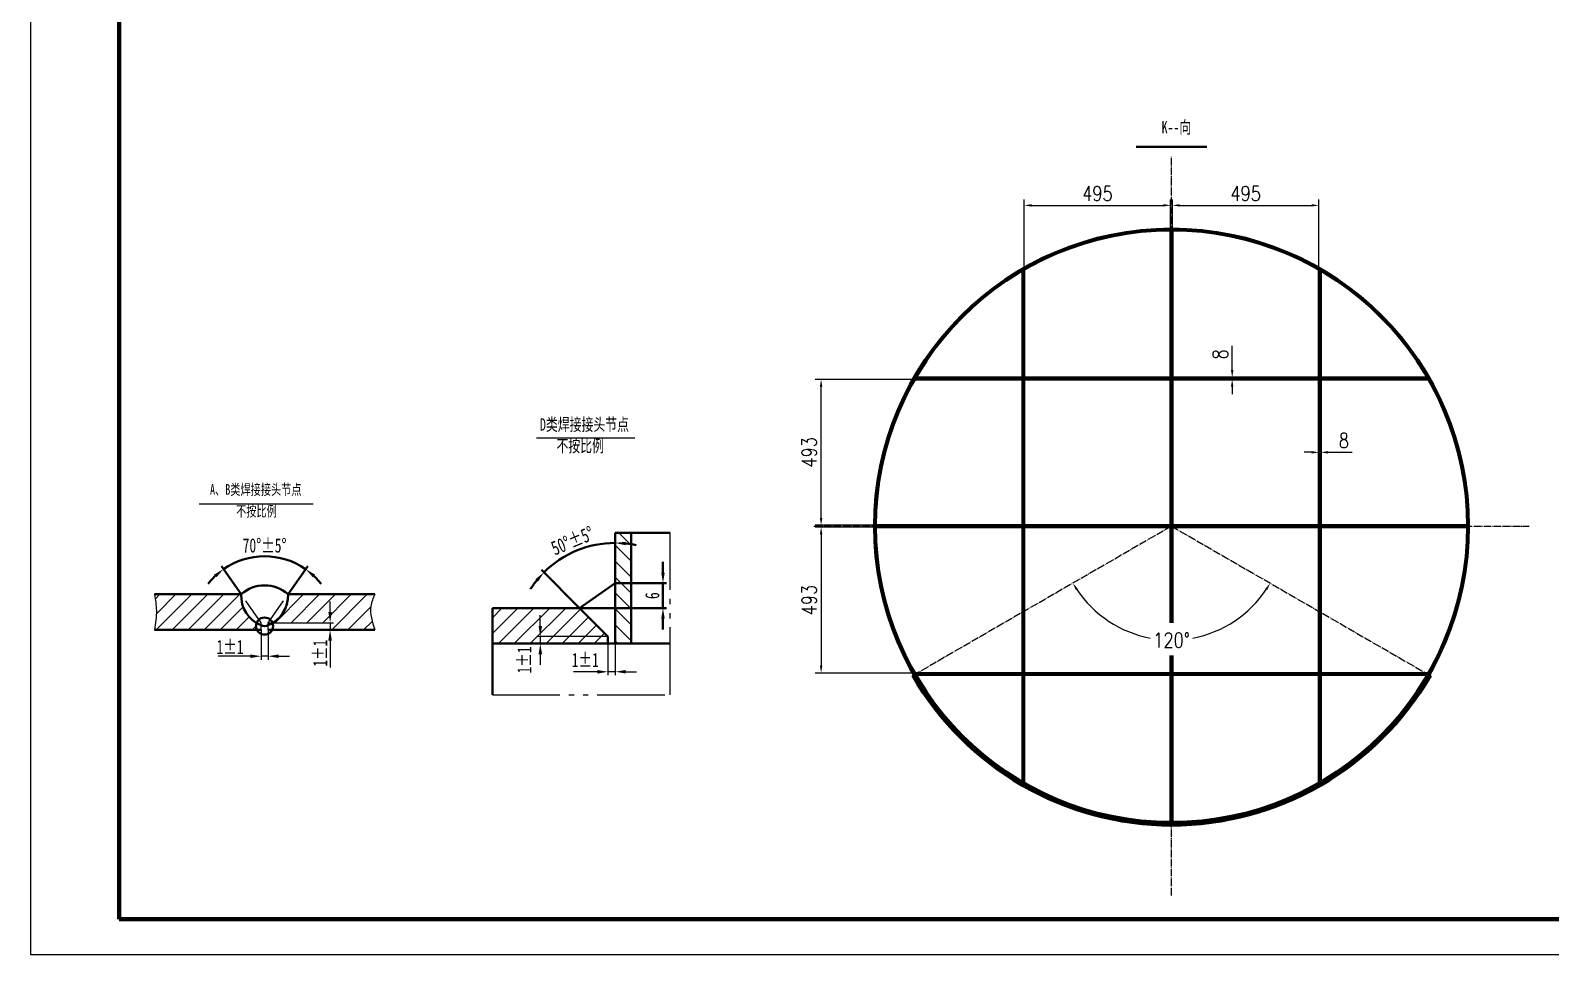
# Model space of a CAD drawing. Extents: x 588 to 20995, y -15230 to 121.
# Drawn here: x 10903 to 16040, y -15230 to -12109 of the extents above; entities that cross this region are included whole.
import ezdxf

# ---------------------------------------------------------------- set-up
doc = ezdxf.new("R2010")
doc.units = 0
doc.header["$LTSCALE"] = 10
doc.header["$PDMODE"] = 1
for name, pattern in [('JXX-L', [2.9499999999999997, 1.9, -0.25, 0.15, -0.25, 0.15, -0.25]), ('XX-L', [1.25, 0.75, -0.5]), ('ZXX-L', [3.28, 2.5, -0.3, 0.18, -0.3])]:
    doc.linetypes.add(name, pattern=pattern)
doc.layers.get('Defpoints').update_dxf_attribs({"linetype": 'CONTINUOUS'})
doc.layers.add('7标注层', color=4, linetype='CONTINUOUS')
for name, color, linetype, lineweight in [('A 粗实线', 1, 'CONTINUOUS', 40), ('B 细实线', 7, 'CONTINUOUS', 18), ('E 长中心线', 3, 'ZXX-L', 18), ('G 长虚线', 6, 'XX-L', 20), ('I 长双点线', 3, 'JXX-L', 18), ('J 标注尺寸', 2, 'CONTINUOUS', 18)]:
    doc.layers.add(name, color=color, linetype=linetype, lineweight=lineweight)
doc.styles.get("Standard").update_dxf_attribs({"font": 'SIMFANG.TTF'})
doc.styles.add('style2', font='SIMFANG.TTF', dxfattribs={"width": 0.7})
doc.styles.add('TH_GBDIM', font='romans.shx', dxfattribs={"width": 0.8, "bigfont": 'gbcbig.shx'})
doc.styles.add('标题中文', font='SIMFANG.TTF', dxfattribs={"width": 0.7})
doc.dimstyles.new('TH_GBDIM', dxfattribs={"dimscale": 10, "dimtxt": 5, "dimasz": 2.5, "dimexe": 2, "dimexo": 0, "dimgap": 1.5, "dimtad": 1, "dimdec": 0, "dimzin": 0, "dimdsep": 46, "dimtxsty": 'TH_GBDIM', "dimcen": 2.5, "dimclrd": 130, "dimclre": 130, "dimclrt": 3, "dimadec": 0, "dimazin": 0, "dimtfac": 0.714286, "dimtdec": 0, "dimtmove": 0, "dimatfit": 3, "dimfxl": 0, "dimtolj": 1, "dimtzin": 0, "dimlwd": -1, "dimlwe": -1, "dimarcsym": 0})
doc.dimstyles.new('通用标注4.0', dxfattribs={"dimscale": 30, "dimtxt": 3, "dimasz": 3, "dimexe": 1, "dimexo": 0, "dimgap": 1, "dimtad": 1, "dimdec": 0, "dimzin": 0, "dimdsep": 46, "dimtxsty": 'Standard', "dimcen": 0, "dimadec": 0, "dimazin": 0, "dimtfac": 0.375, "dimtdec": 0, "dimtmove": 2, "dimatfit": 3, "dimfxl": 0, "dimtzin": 0, "dimarcsym": 0})

# ---------------------------------------------------------------- blocks, each defined once
blk = doc.blocks.new('*D20')
at = {"layer": 'Defpoints', "color": 0}
for p in [(3057.883918135711, 4137.645602098165), (3047.205497225733, 4127.329979971777), (3060.40881783709, 4127.329979971777), (3052.807157531412, 4119.329979971777), (3054.807157531412, 4119.329979971777)]:
    blk.add_point(p, dxfattribs=at)
at = {"layer": 'J 标注尺寸', "color": 0, "lineweight": -2}
for p, q in [((3047.205497225733, 4127.329979971777), (3041.670125989236, 4135.235309369756)), ((3060.40881783709, 4127.329979971777), (3065.944189073587, 4135.235309369756))]:
    blk.add_line(p, q, dxfattribs=at)
for start, end in [(54.99999999999565, 125.0000000000044), (133.5339302520783, 142.0678605041521), (37.93213949584797, 46.46606974792181)]:
    blk.add_arc((3053.807157531412, 4117.901831965035), 20.16026875055566, start, end, dxfattribs=at)
at = {"layer": 'J 标注尺寸', "color": 0}
for points in [[(3039.604619324006, 4132.904456170163), (3040.237553920406, 4132.130250902369), (3042.243702425587, 4134.416157325467)], [(3067.376761142417, 4132.130250902369), (3068.009695738817, 4132.904456170163), (3065.370612637236, 4134.416157325467)]]:
    blk.add_solid(points, dxfattribs=at)
at = {"layer": 'J 标注尺寸', "color": 0, "insert": (3053.807157531412, 4141.062100715591), "char_height": 4, "attachment_point": 5, "style": 'style2'}
blk.add_mtext('{\\f仿宋_GB2312|b0|i0|c134|p49;70°±5°}', dxfattribs=at)
blk = doc.blocks.new('*D94')
at = {"layer": '7标注层', "color": 130}
for p, q in [((13891.62113711734, -13287.43452579328), (13554.7473722601, -13287.43452579328)), ((13574.7473722601, -13755.43452579328), (13574.7473722601, -13312.43452579328)), ((13759.79632840595, -13780.43452579328), (13554.7473722601, -13780.43452579328))]:
    blk.add_line(p, q, dxfattribs=at)
for points in [[(13570.58070559343, -13312.43452579328), (13578.91403892676, -13312.43452579328), (13574.7473722601, -13287.43452579328)], [(13570.58070559343, -13755.43452579328), (13578.91403892676, -13755.43452579328), (13574.7473722601, -13780.43452579328)]]:
    blk.add_solid(points, dxfattribs=at)
at = {"layer": 'Defpoints', "color": 0}
for p in [(13574.7473722601, -13287.43452579328), (13891.62113711734, -13287.43452579328), (13759.79632840595, -13780.43452579328)]:
    blk.add_point(p, dxfattribs=at)
at = {"layer": '7标注层', "color": 3, "insert": (13534.7473722601, -13533.93452579327), "char_height": 50, "attachment_point": 5, "rotation": 90, "style": 'TH_GBDIM'}
blk.add_mtext('\\A1;493', dxfattribs=at)
blk = doc.blocks.new('*D23')
at = {"layer": 'Defpoints', "color": 0}
for p in [(3237.529882554551, 4833.701037508146), (3244.866875172898, 4832.923096402701), (3234.866875172898, 4816.319008281709), (3242.866875172898, 4808.319008281709), (3244.866875172898, 4806.319008281708)]:
    blk.add_point(p, dxfattribs=at)
at = {"layer": 'J 标注尺寸', "color": 0, "lineweight": -2}
for p, q in [((3244.866875172898, 4832.923096402701), (3244.866875172899, 4835.666970911132)), ((3234.866875172898, 4816.319008281709), (3224.114731783625, 4827.071151670984))]:
    blk.add_line(p, q, dxfattribs=at)
for start, end in [(89.99999999999905, 134.9999999999966), (77.86737145388587, 83.93368572694246), (141.0663142730532, 147.1326285461097)]:
    blk.add_arc((3244.866875172898, 4806.319008281709), 28.34796262942333, start, end, dxfattribs=at)
at = {"layer": 'J 标注尺寸', "color": 0}
for points in [[(3247.836215487091, 4834.008929804123), (3247.889129342651, 4835.00752888478), (3244.866875172899, 4834.666970911132)], [(3222.443971294357, 4824.46779932445), (3223.187503222061, 4823.799098888917), (3224.821838564812, 4826.364044889798)]]:
    blk.add_solid(points, dxfattribs=at)
at = {"layer": 'J 标注尺寸', "color": 0, "insert": (3232.870529236219, 4835.280749340962), "char_height": 4, "attachment_point": 5, "rotation": 22.499999999999368, "style": 'style2'}
blk.add_mtext('{\\f仿宋_GB2312|b0|i0|c134|p49;50°±5°}', dxfattribs=at)
blk = doc.blocks.new('*D22')
at = {"layer": 'Defpoints', "color": 0}
for p in [(3244.866875172898, 4823.321083663805), (3258.347866930999, 4823.321083663805), (3234.866875172899, 4816.319008281709)]:
    blk.add_point(p, dxfattribs=at)
at = {"layer": 'J 标注尺寸', "color": 0, "lineweight": -2}
for p, q in [((3258.347866930999, 4826.321083663805), (3258.347866930999, 4829.321083663805)), ((3244.866875172898, 4823.321083663805), (3259.347866930999, 4823.321083663805)), ((3258.347866930999, 4816.319008281709), (3258.347866930999, 4823.321083663805)), ((3234.866875172899, 4816.319008281709), (3259.347866930999, 4816.319008281709)), ((3258.347866930999, 4813.319008281709), (3258.347866930999, 4810.319008281709))]:
    blk.add_line(p, q, dxfattribs=at)
at = {"layer": 'J 标注尺寸', "color": 0}
for points in [[(3257.847866930999, 4826.321083663805), (3258.847866930999, 4826.321083663805), (3258.347866930999, 4823.321083663805)], [(3257.847866930999, 4813.319008281709), (3258.847866930999, 4813.319008281709), (3258.347866930999, 4816.319008281709)]]:
    blk.add_solid(points, dxfattribs=at)
at = {"layer": 'J 标注尺寸', "color": 0, "insert": (3255.347866930998, 4819.820045972758), "char_height": 4, "attachment_point": 5, "rotation": 90, "style": 'style2'}
blk.add_mtext('6', dxfattribs=at)
blk = doc.blocks.new('*D97')
at = {"layer": '7标注层', "color": 130}
for start, end in [(213.7235419016068, 259.1928443841809), (280.8071556158191, 326.2764580983932)]:
    blk.add_arc((14758.79182389128, -13783.43452579328), 384.7537170969178, start, end, dxfattribs=at)
for points in [[(14435.24327442909, -13999.24395214265), (14442.3209751351, -13994.8450207769), (14425.58533068486, -13975.81138434174)], [(15075.26267264746, -13994.8450207769), (15082.34037335348, -13999.24395214265), (15091.9983170977, -13975.81138434174)]]:
    blk.add_solid(points, dxfattribs=at)
at = {"layer": 'Defpoints', "color": 0}
for p in [(14758.79182389128, -13783.43452579328), (14758.79182389128, -13783.43452579328), (14627.19830242471, -14144.9847545692), (13888.43629308792, -14285.93452579328), (15629.14735469464, -14285.93452579328)]:
    blk.add_point(p, dxfattribs=at)
at = {"layer": '7标注层', "color": 3, "insert": (14758.79182389128, -14168.1882428902), "char_height": 50, "attachment_point": 5, "style": 'TH_GBDIM'}
blk.add_mtext('\\A1;120%%d{}{}', dxfattribs=at)
blk = doc.blocks.new('*D98')
at = {"layer": '7标注层', "color": 130}
for p, q in [((13759.79632840595, -13786.43452579328), (13554.7473722601, -13786.43452579328)), ((13574.7473722601, -13811.43452579328), (13574.7473722601, -14254.43452579328)), ((13891.62113711734, -14279.43452579328), (13554.7473722601, -14279.43452579328))]:
    blk.add_line(p, q, dxfattribs=at)
for points in [[(13570.58070559343, -13811.43452579328), (13578.91403892676, -13811.43452579328), (13574.7473722601, -13786.43452579328)], [(13570.58070559343, -14254.43452579328), (13578.91403892676, -14254.43452579328), (13574.7473722601, -14279.43452579328)]]:
    blk.add_solid(points, dxfattribs=at)
at = {"layer": 'Defpoints', "color": 0}
for p in [(13759.79632840595, -13786.43452579328), (13574.7473722601, -14279.43452579328), (13891.62113711734, -14279.43452579328)]:
    blk.add_point(p, dxfattribs=at)
at = {"layer": '7标注层', "color": 3, "insert": (13534.7473722601, -14032.93452579328), "char_height": 50, "attachment_point": 5, "rotation": 90, "style": 'TH_GBDIM'}
blk.add_mtext('\\A1;493', dxfattribs=at)
blk = doc.blocks.new('*D99')
at = {"layer": '7标注层', "color": 130}
for p, q in [((15231.79182389129, -13533.93452579328), (15206.79182389129, -13533.93452579328)), ((15256.79182389129, -13533.93452579328), (15256.79182389129, -13513.93452579328)), ((15256.79182389129, -13533.93452579328), (15262.79182389128, -13533.93452579328)), ((15262.79182389128, -13533.93452579328), (15262.79182389128, -13513.93452579328)), ((15287.79182389128, -13533.93452579328), (15369.45849055795, -13533.93452579328))]:
    blk.add_line(p, q, dxfattribs=at)
for points in [[(15231.79182389129, -13529.76785912661), (15231.79182389129, -13538.10119245994), (15256.79182389129, -13533.93452579328)], [(15287.79182389128, -13529.76785912661), (15287.79182389128, -13538.10119245994), (15262.79182389128, -13533.93452579328)]]:
    blk.add_solid(points, dxfattribs=at)
at = {"layer": 'Defpoints', "color": 0}
for p in [(15256.79182389129, -13533.93452579328), (15262.79182389128, -13533.93452579328), (15262.79182389128, -13533.93452579328)]:
    blk.add_point(p, dxfattribs=at)
at = {"layer": '7标注层', "color": 3, "insert": (15341.12515722462, -13493.93452579328), "char_height": 50, "attachment_point": 5, "style": 'TH_GBDIM'}
blk.add_mtext('\\A1;8{}{}', dxfattribs=at)
blk = doc.blocks.new('*D101')
at = {"layer": '7标注层', "color": 130}
for p, q in [((14260.79182389129, -12917.41085406139), (14260.79182389129, -12679.82065896688)), ((14755.79182389128, -12784.43903030795), (14755.79182389128, -12679.82065896688)), ((14285.79182389129, -12699.82065896688), (14730.79182389128, -12699.82065896688))]:
    blk.add_line(p, q, dxfattribs=at)
for points in [[(14285.79182389129, -12695.65399230022), (14285.79182389129, -12703.98732563355), (14260.79182389129, -12699.82065896688)], [(14730.79182389128, -12695.65399230022), (14730.79182389128, -12703.98732563355), (14755.79182389128, -12699.82065896688)]]:
    blk.add_solid(points, dxfattribs=at)
at = {"layer": 'Defpoints', "color": 0}
for p in [(14755.79182389128, -12699.82065896688), (14755.79182389128, -12784.43903030795), (14260.79182389129, -12917.41085406139)]:
    blk.add_point(p, dxfattribs=at)
at = {"layer": '7标注层', "color": 3, "insert": (14508.29182389128, -12659.82065896688), "char_height": 50, "attachment_point": 5, "style": 'TH_GBDIM'}
blk.add_mtext('\\A1;495', dxfattribs=at)
blk = doc.blocks.new('*D102')
at = {"layer": '7标注层', "color": 130}
for p, q in [((14963.69161773034, -13256.43452579328), (14963.69161773034, -13174.76785912661)), ((14963.69161773034, -13281.43452579328), (14943.69161773034, -13281.43452579328)), ((14963.69161773034, -13287.43452579328), (14943.69161773034, -13287.43452579328)), ((14963.69161773034, -13287.43452579328), (14963.69161773034, -13281.43452579328)), ((14963.69161773034, -13312.43452579328), (14963.69161773034, -13337.43452579328))]:
    blk.add_line(p, q, dxfattribs=at)
for points in [[(14959.52495106367, -13256.43452579328), (14967.858284397, -13256.43452579328), (14963.69161773034, -13281.43452579328)], [(14959.52495106367, -13312.43452579328), (14967.858284397, -13312.43452579328), (14963.69161773034, -13287.43452579328)]]:
    blk.add_solid(points, dxfattribs=at)
at = {"layer": 'Defpoints', "color": 0}
for p in [(14963.69161773034, -13281.43452579328), (14963.69161773034, -13281.43452579328), (14963.69161773034, -13287.43452579328)]:
    blk.add_point(p, dxfattribs=at)
at = {"layer": '7标注层', "color": 3, "insert": (14923.69161773034, -13203.10119245994), "char_height": 50, "attachment_point": 5, "rotation": 90, "style": 'TH_GBDIM'}
blk.add_mtext('\\A1;8{}{}', dxfattribs=at)
blk = doc.blocks.new('*D103')
at = {"layer": '7标注层', "color": 130}
for p, q in [((14761.79182389128, -12784.43903030795), (14761.79182389128, -12679.82065896688)), ((15256.79182389129, -12917.41085406139), (15256.79182389129, -12679.82065896688)), ((14786.79182389128, -12699.82065896688), (15231.79182389129, -12699.82065896688))]:
    blk.add_line(p, q, dxfattribs=at)
for points in [[(14786.79182389128, -12695.65399230022), (14786.79182389128, -12703.98732563355), (14761.79182389128, -12699.82065896688)], [(15231.79182389129, -12695.65399230022), (15231.79182389129, -12703.98732563355), (15256.79182389129, -12699.82065896688)]]:
    blk.add_solid(points, dxfattribs=at)
at = {"layer": 'Defpoints', "color": 0}
for p in [(15256.79182389129, -12699.82065896688), (14761.79182389128, -12784.43903030795), (15256.79182389129, -12917.41085406139)]:
    blk.add_point(p, dxfattribs=at)
at = {"layer": '7标注层', "color": 3, "insert": (15009.29182389128, -12659.82065896688), "char_height": 50, "attachment_point": 5, "style": 'TH_GBDIM'}
blk.add_mtext('\\A1;495', dxfattribs=at)
blk = doc.blocks.new('A、B类焊接接头节点')
at = {"layer": 'J 标注尺寸'}
h = blk.add_hatch(dxfattribs=at)
h.set_pattern_fill('ANSI31', color=256, style=0)
h.set_pattern_definition([(45, (-3052.83468107322, -4119.501599075016), (-2.245064030267288, 2.245064030267288), [])])
edge = h.paths.add_edge_path()
edge.add_arc((0.9724764581915222, -1.109201533366104), 2.410373919064113, 180, 206.1529425672991, ccw=False)
edge.add_arc((0.9724764581915228, -1.109201533366103), 2.410373919064114, 158.9896631412668, 180, ccw=False)
edge.add_arc((3.425507529766036, 7.49942255827591), 9.060664960463033, 177.919350547366, 238.729860753278, ccw=False)
edge.add_line((-5.629183847487184, 7.828380896760791), (-30.02752354180847, 7.828380896760791))
edge.add_spline(control_points=[(-30.02752354180848, 7.828380896760791), (-29.77489933522884, 6.322001552556685), (-29.2168478361109, 2.994381992039052), (-29.74077360850242, -0.3443157079173034), (-30.02752354180848, -2.171619103239209)], knot_values=[0, 0, 0, 0, 4.553085131909655, 10.0578484456397, 10.0578484456397, 10.0578484456397, 10.0578484456397], degree=3, periodic=0)
edge.add_line((-30.02752354180847, -2.171619103239209), (-1.191125015492904, -2.171619103239209))
edge = h.paths.add_edge_path()
edge.add_line((19.42080517950308, -0.171619103239209), (19.42080517950308, -2.171619103239209))
edge.add_line((19.42080517950308, -2.171619103239209), (20.42080517950308, -2.171619103239209))
edge.add_line((20.42080517950308, -2.171619103239209), (31.97247645819152, -2.171619103239209))
edge.add_spline(control_points=[(31.97247645819152, -2.171619103239209), (31.25895520104405, 0.07102048241540615), (30.17200279387998, 3.487376297477567), (31.51208168879566, 6.718353101825414), (31.97247645819152, 7.828380896760791)], knot_values=[0, 0, 0, 0, 6.737565344485811, 10.26376270678672, 10.26376270678672, 10.26376270678672, 10.26376270678672], degree=3, periodic=0)
edge.add_line((31.97247645819152, 7.828380896760791), (7.574136763870229, 7.828380896760791))
edge.add_arc((-1.480554613382994, 7.499422558275914), 9.060664960463034, -57.84712910257002, 2.0806494526340202, ccw=False)
edge.add_line((3.341350544649661, -0.1716191032392089), (19.42080517950308, -0.171619103239209))
at = {"layer": 'A 粗实线'}
for p, q in [((-30.02752354180848, 7.828380896760791), (-5.629183847487184, 7.828380896760791)), ((31.97247645819152, 7.828380896760791), (7.574136763870229, 7.828380896760791)), ((-30.02752354180848, -2.171619103239209), (-0.0275235418084776, -2.171619103239209)), ((31.97247645819152, -2.171619103239209), (1.972476458191522, -2.171619103239209))]:
    blk.add_line(p, q, dxfattribs=at)
blk.add_circle((0.9724764581915224, -1.109201533366104), 2.410373919064114, dxfattribs=at)
for centre, radius, start, end in [((0.9724764581915224, 0.431326579285269), 9.914551496021247, 48.25199659378093, 131.7480034062191), ((3.425507529766037, 7.49942255827591), 9.060664960463033, 177.9193505474088, 247.5980844388618), ((-1.480554613382992, 7.49942255827591), 9.060664960463033, 292.4019155611382, 2.080649452591131), ((0.9724764581915224, 1.164279305239688), 2.273480838605612, 243.9054237838305, 296.0945762161695)]:
    blk.add_arc(centre, radius, start, end, dxfattribs=at)
at = {"layer": 'G 长虚线'}
for p, q in [((-0.0275235418084776, -0.1716191032392089), (-5.629183847487184, 7.828380896760791)), ((1.972476458191522, -0.1716191032392089), (7.574136763870229, 7.828380896760791)), ((-0.0275235418084776, -2.171619103239209), (-0.0275235418084776, -0.1716191032392089)), ((1.972476458191522, -2.171619103239209), (1.972476458191522, -0.1716191032392089))]:
    blk.add_line(p, q, dxfattribs=at)
at = {"layer": 'J 标注尺寸'}
for p, q in [((-17.45923061490248, 33.33245176859782), (14.67352537791157, 33.33245176859782)), ((19.42080517950308, 2.828380896760791), (19.42080517950308, 5.828380896760791)), ((-0.0275235418084776, -2.171619103239209), (-0.0275235418084776, -10.59177609030485)), ((1.972476458191522, -0.1716191032392089), (20.42080517950308, -0.1716191032392089)), ((1.972476458191522, -2.171619103239209), (20.42080517950308, -2.171619103239209)), ((1.972476458191522, -2.171619103239209), (1.972476458191522, -10.59177609030485)), ((19.42080517950308, -0.1716191032392089), (19.42080517950308, -2.171619103239209)), ((19.42080517950308, -5.171619103239209), (19.42080517950308, -12.78566047887034)), ((-3.027523541808478, -9.591776090304847), (-12.06837029403323, -9.591776090304847)), ((1.972476458191522, -9.591776090304847), (-0.0275235418084776, -9.591776090304847)), ((4.972476458191522, -9.591776090304847), (7.972476458191522, -9.591776090304847))]:
    blk.add_line(p, q, dxfattribs=at)
for points in [[(-30.02752354180848, 7.828380896760791), (-29.49137839366449, 3.30697264284936), (-30.02752354180848, -2.171619103239209)], [(31.97247645819152, 7.828380896760791), (30.87775968063943, 4.476416843426705), (31.97247645819152, -2.171619103239209)]]:
    blk.add_spline(points, degree=3, dxfattribs=at)
for points in [[(18.92080517950308, 2.828380896760791), (19.92080517950308, 2.828380896760791), (19.42080517950308, -0.1716191032392089)], [(18.92080517950308, -5.171619103239209), (19.92080517950308, -5.171619103239209), (19.42080517950308, -2.171619103239209)], [(-3.027523541808478, -9.091776090304847), (-3.027523541808478, -10.09177609030485), (-0.0275235418084776, -9.591776090304847)], [(4.972476458191522, -9.091776090304847), (4.972476458191522, -10.09177609030485), (1.972476458191522, -9.591776090304847)]]:
    blk.add_solid(points, dxfattribs=at)
at = {"layer": 'J 标注尺寸', "char_height": 3, "width": 62.1, "attachment_point": 1, "style": '标题中文'}
for s, insert in [('A、B类焊接接头节点', (-14.39898569278739, 38.83549824427791)), ('不按比例', (-7.054353004084987, 32.72100108746417))]:
    blk.add_mtext(s, dxfattribs=dict(at, insert=insert))
at = {"layer": 'J 标注尺寸', "insert": (-8.743528309725662, -6.985362863139017), "char_height": 4, "attachment_point": 5, "style": 'style2'}
blk.add_mtext('{\\f仿宋_GB2312|b0|i0|c134|p49;1±1}', dxfattribs=at)
at = {"layer": 'J 标注尺寸', "insert": (16.61660408829994, -8.731458114535599), "char_height": 4, "attachment_point": 5, "rotation": 90, "style": 'style2'}
blk.add_mtext('{\\f仿宋_GB2312|b0|i0|c134|p49;1±1}', dxfattribs=at)
at = {"layer": 'J 标注尺寸'}
dim = blk.add_angular_dim_2l(base=(5.049237062490647, 18.1440030231488), line1=((-0.0275235418084776, -0.1716191032392089), (-5.629183847487184, 7.828380896760791)), line2=((1.972476458191522, -0.1716191032392089), (7.574136763870229, 7.828380896760791)), text='{\\f仿宋_GB2312|b0|i0|c134|p49;70°±5°}', dimstyle='通用标注4.0', dxfattribs=at)
dim.commit()
dim.dimension.update_dxf_attribs({"geometry": '*D20', "text_midpoint": (0.9724764581915224, 21.56050164057433), "insert": (-3052.83468107322, -4119.501599075016)})
blk = doc.blocks.new('D类焊接接头节点')
at = {"layer": 'J 标注尺寸'}
h = blk.add_hatch(dxfattribs=at)
h.set_pattern_fill('ANSI31', color=256, angle=90, style=0)
h.set_pattern_definition([(135, (-3239.866875172898, -4819.820045972758), (-2.245064030267288, -2.245064030267288), [])])
h.paths.add_polyline_path([(9.5, 17.6751788846459), (5, 17.6751788846459), (5, -13.50103769104862), (9.5, -13.50103769104862)])
h = blk.add_hatch(dxfattribs=at)
h.set_pattern_fill('ANSI31', color=256, style=0)
h.set_pattern_definition([(45, (-3239.866875172898, -4819.820045972758), (-2.245064030267288, 2.245064030267288), [])])
h.paths.add_polyline_path([(-29.53674107769621, -3.501037691048623), (-29.53674107769621, -13.50103769104862), (-16.05367463827133, -13.50103769104862), (-16.05367463827133, -11.50103769104862), (3.000000000000455, -11.50103769104862), (-4.999999999999544, -3.501037691048623)])
h.paths.add_polyline_path([(3, -13.50103769104862), (3, -11.50103769104862), (-16.05367463827133, -11.50103769104862), (-16.05367463827133, -13.50103769104862)])
at = {"layer": 'A 粗实线'}
for p, q in [((5, 17.6751788846459), (20.46345910245145, 17.6751788846459)), ((5, -13.50103769104862), (5, 17.6751788846459)), ((9.5, -13.50103769104862), (9.5, 17.6751788846459)), ((-4.999999999999545, -3.501037691048623), (5, 3.501037691047713)), ((-29.53674107769621, -3.501037691048623), (-29.53674107769621, -27.88196099332527)), ((-29.53674107769621, -3.501037691048623), (-4.999999999999545, -3.501037691048623)), ((3.000000000000455, -11.50103769104862), (-4.999999999999545, -3.501037691048623)), ((3, -13.50103769104862), (3, -11.50103769104862)), ((-29.53674107769621, -13.50103769104862), (5, -13.50103769104862)), ((5, -13.50103769104862), (20.46345910245145, -13.50103769104862))]:
    blk.add_line(p, q, dxfattribs=at)
at = {"layer": 'I 长双点线'}
for p, q in [((20.46345910245145, -27.88196099332527), (20.46345910245145, 17.6751788846459)), ((-29.53674107769621, -27.88196099332527), (20.46345910245191, -27.88196099332527))]:
    blk.add_line(p, q, dxfattribs=at)
at = {"layer": 'J 标注尺寸'}
for p, q in [((-17.09550206171116, 44.44535657877896), (10.60261358208663, 44.44535657877896)), ((-16.05367463827133, -8.501037691048623), (-16.05367463827133, -5.501037691048623)), ((3.000000000000455, -11.50103769104862), (-17.05367463827133, -11.50103769104862)), ((-16.05367463827133, -11.50103769104862), (-16.05367463827133, -13.50103769104862)), ((3.000000000000455, -13.50103769104862), (-17.05367463827133, -13.50103769104862)), ((-16.05367463827133, -16.50103769104862), (-16.05367463827133, -19.50103769104862)), ((3, -13.50103769104862), (3, -22.4067950646695)), ((5, -13.50103769104862), (5, -22.4067950646695)), ((0, -21.4067950646695), (-6.736571717381594, -21.4067950646695)), ((5, -21.4067950646695), (3, -21.4067950646695)), ((8, -21.4067950646695), (11, -21.4067950646695))]:
    blk.add_line(p, q, dxfattribs=at)
for points in [[(-16.55367463827133, -8.501037691048623), (-15.55367463827133, -8.501037691048623), (-16.05367463827133, -11.50103769104862)], [(-16.55367463827133, -16.50103769104862), (-15.55367463827133, -16.50103769104862), (-16.05367463827133, -13.50103769104862)], [(0, -20.9067950646695), (0, -21.9067950646695), (3, -21.4067950646695)], [(8, -20.9067950646695), (8, -21.9067950646695), (5, -21.4067950646695)]]:
    blk.add_solid(points, dxfattribs=at)
at = {"layer": 'J 标注尺寸', "char_height": 3.5, "width": 51, "attachment_point": 1, "style": 'style2'}
for s, insert in [('D{\\f仿宋_GB2312|b0|i0|c134|p49;类焊接接头节点}', (-16.14644854581275, 49.94362858592831)), ('{\\f仿宋_GB2312|b0|i0|c134|p49;不按比例}', (-11.5092115260486, 43.93366311076716))]:
    blk.add_mtext(s, dxfattribs=dict(at, insert=insert))
at = {"layer": 'J 标注尺寸', "insert": (-20.55367463827179, -18.07682058142836), "char_height": 4, "attachment_point": 5, "rotation": 90, "style": 'style2'}
blk.add_mtext('{\\f仿宋_GB2312|b0|i0|c134|p49;1±1}', dxfattribs=at)
at = {"layer": 'J 标注尺寸', "insert": (-3.407385127946327, -18.11277421253726), "char_height": 4, "attachment_point": 5, "style": 'style2'}
blk.add_mtext('{\\f仿宋_GB2312|b0|i0|c134|p49;1±1}', dxfattribs=at)
at = {"layer": 'J 标注尺寸'}
dim = blk.add_angular_dim_2l(base=(-2.336992618347722, 13.8809915353886), line1=((5, -13.50103769104862), (5, 13.10305042994332)), line2=((3.000000000000455, -11.50103769104862), (-4.999999999999545, -3.501037691048623)), text='{\\f仿宋_GB2312|b0|i0|c134|p49;50°±5°}', dimstyle='通用标注4.0', dxfattribs=at)
dim.commit()
dim.dimension.update_dxf_attribs({"geometry": '*D23', "text_midpoint": (-6.996345936679973, 15.46070336820412), "insert": (-3239.866875172898, -4819.820045972758)})
dim = blk.add_linear_dim(base=(18.48099175810057, 3.501037691047713), p1=(-4.999999999999545, -3.501037691048623), p2=(5, 3.501037691047713), angle=90, text='6', dimstyle='通用标注4.0', dxfattribs=at)
dim.commit()
dim.dimension.update_dxf_attribs({"geometry": '*D22', "text_midpoint": (15.48099175810012, 0), "insert": (-3239.866875172898, -4819.820045972758)})

msp = doc.modelspace()

# ---------------------------------------------------------------- linework, layer by layer
at = {"layer": 'A 粗实线'}
for p, q in [((14639.66445020919, -12501.73720946463), (14877.91919757337, -12501.73720946463)), ((14755.79182389128, -13281.43452579328), (14755.79182389128, -12784.43903030795)), ((14761.79182389128, -13281.43452579328), (14761.79182389128, -12784.43903030795)), ((14254.79182389128, -12920.88887482749), (14254.79182389129, -13281.43452579328)), ((14260.79182389128, -12917.41085406139), (14260.79182389128, -13281.43452579328)), ((15256.79182389128, -12917.41085406139), (15256.79182389128, -13281.43452579328)), ((15262.79182389128, -12920.88887482749), (15262.79182389128, -13281.43452579328)), ((13891.62113711734, -13287.43452579328), (15625.96251066522, -13287.43452579328)), ((13895.08064531364, -13281.43452579328), (15622.50300246893, -13281.43452579328)), ((14254.79182389129, -13287.43452579328), (14254.79182389129, -13780.43452579328)), ((14260.79182389128, -13287.43452579328), (14260.79182389128, -13780.43452579328)), ((14755.79182389128, -13780.43452579328), (14755.79182389128, -13287.43452579328)), ((14761.79182389128, -13780.43452579328), (14761.79182389128, -13287.43452579328)), ((15256.79182389128, -13287.43452579328), (15256.79182389129, -13780.43452579328)), ((15262.79182389128, -13287.43452579328), (15262.79182389128, -13780.43452579328)), ((13759.79632840595, -13780.43452579328), (15757.78731937662, -13780.43452579328)), ((13759.79632840595, -13786.43452579328), (15757.78731937662, -13786.43452579328)), ((14254.79182389129, -13786.43452579328), (14254.79182389129, -14279.43452579328)), ((14260.79182389128, -13786.43452579328), (14260.79182389128, -14279.43452579328)), ((14755.79182389128, -14109.77457520047), (14755.79182389128, -13786.43452579328)), ((14761.79182389129, -14109.33385796999), (14761.79182389129, -13786.43452579328)), ((15256.79182389128, -13786.43452579328), (15256.79182389128, -14279.43452579328)), ((15262.79182389129, -13786.43452579328), (15262.79182389129, -14279.43452579328)), ((14755.79182389128, -14279.43452579328), (14755.79182389128, -14220.12764869641)), ((14761.79182389129, -14279.43452579328), (14761.79182389129, -14220.12764869641)), ((13883.24014066522, -14288.93452579328), (13888.43629308792, -14285.93452579328)), ((13891.62113711734, -14279.43452579328), (15625.96251066522, -14279.43452579328)), ((13895.08064531364, -14285.43452579328), (15622.50300246893, -14285.43452579328)), ((14254.79182389129, -14285.43452579328), (14254.79182389129, -14645.98017675906)), ((14260.79182389128, -14285.43452579328), (14260.79182389129, -14649.45819752517)), ((14755.79182389128, -14782.43002127861), (14755.79182389128, -14285.43452579328)), ((14761.79182389128, -14782.43002127861), (14761.79182389129, -14285.43452579328)), ((15256.79182389128, -14285.43452579328), (15256.79182389128, -14649.45819752517)), ((15262.79182389128, -14285.43452579328), (15262.79182389128, -14645.98017675906)), ((15634.34350711735, -14288.93452579328), (15629.14735469464, -14285.93452579328))]:
    msp.add_line(p, q, dxfattribs=at)
at = {"layer": 'A 粗实线', "color": 5, "lineweight": 120}
msp.add_lwpolyline([(11203.15665072086, -15110.28053021982), (20875.15665072086, -15110.28053021982), (20875.15665072086, -8222.280530219816), (11203.15665072086, -8222.280530219816)], close=True, dxfattribs=at)
at = {"layer": 'A 粗实线'}
for radius in [1004.999999999998, 998.9999999999936]:
    msp.add_circle((14758.79182389128, -13783.43452579328), radius, dxfattribs=at)
msp.add_arc((14758.79182389128, -13783.43452579328), 1010.999999999998, 210.0000000000103, 329.9999999999897, dxfattribs=at)
at = {"layer": 'B 细实线'}
msp.add_lwpolyline([(10903.15665072086, -15230.28053021982), (20995.15665072086, -15230.28053021982), (20995.15665072086, -8102.280530219816), (10903.15665072086, -8102.280530219816)], close=True, dxfattribs=at)
at = {"layer": 'E 长中心线'}
for p, q in [((14758.79182389128, -14107.20820457588), (14758.79182389128, -12535.79959407957)), ((13550.72850133845, -13783.43452579328), (15966.85514644411, -13783.43452579328)), ((14758.79182389128, -13783.43452579328), (13888.43629308792, -14285.93452579328)), ((14758.79182389128, -13783.43452579328), (15629.14735469464, -14285.93452579328)), ((14758.79182389128, -15031.06945750699), (14758.79182389128, -14220.12764869641))]:
    msp.add_line(p, q, dxfattribs=at)

# ---------------------------------------------------------------- block references
at = {"layer": 'A 粗实线', "xscale": 12, "yscale": 12}
for name, p in [('D类焊接接头节点', (12818.70612574207, -14018.16323635027)), ('A、B类焊接接头节点', (11682.72574124333, -14107.49031454556))]:
    msp.add_blockref(name, p, dxfattribs=at)

# ---------------------------------------------------------------- texts
at = {"layer": 'J 标注尺寸', "style": '标题中文', "width": 0.7}
msp.add_text('K--向', height=42, dxfattribs=at).set_placement((14725.31257674603, -12456.76557087166))

# ---------------------------------------------------------------- dimensions: what is measured, and where the dimension line sits
at = {"layer": '7标注层'}
for base, p1, p2, picture, middle in [((14755.79182389128, -12699.82065896688), (14260.79182389129, -12917.41085406139), (14755.79182389128, -12784.43903030795), '*D101', (14508.29182389128, -12659.82065896688)), ((15256.79182389129, -12699.82065896688), (14761.79182389128, -12784.43903030795), (15256.79182389129, -12917.41085406139), '*D103', (15009.29182389128, -12659.82065896688))]:
    dim = msp.add_linear_dim(base=base, p1=p1, p2=p2, dimstyle='TH_GBDIM', dxfattribs=at)
    dim.commit()
    dim.dimension.update_dxf_attribs({"geometry": picture, "text_midpoint": middle})
dim = msp.add_linear_dim(base=(14963.69161773034, -13281.43452579328), p1=(14963.69161773034, -13287.43452579328), p2=(14963.69161773034, -13281.43452579328), angle=90, text='8{}{}', dimstyle='TH_GBDIM', override={"dimgap": 1.5, "dimtad": 1, "dimjust": 0, "dimse1": 0, "dimse2": 0, "dimsd1": 0, "dimsd2": 0, "dimclrt": 3, "dimtvp": 0}, dxfattribs=at)
dim.commit()
dim.dimension.update_dxf_attribs({"geometry": '*D102', "text_midpoint": (14923.69161773034, -13203.10119245994)})
for base, p1, p2, picture, middle in [((13574.7473722601, -13287.43452579328), (13759.79632840595, -13780.43452579328), (13891.62113711734, -13287.43452579328), '*D94', (13534.7473722601, -13533.93452579327)), ((13574.7473722601, -14279.43452579328), (13759.79632840595, -13786.43452579328), (13891.62113711734, -14279.43452579328), '*D98', (13534.7473722601, -14032.93452579328))]:
    dim = msp.add_linear_dim(base=base, p1=p1, p2=p2, angle=90, dimstyle='TH_GBDIM', dxfattribs=at)
    dim.commit()
    dim.dimension.update_dxf_attribs({"geometry": picture, "text_midpoint": middle})
dim = msp.add_linear_dim(base=(15262.79182389128, -13533.93452579328), p1=(15256.79182389129, -13533.93452579328), p2=(15262.79182389128, -13533.93452579328), text='8{}{}', dimstyle='TH_GBDIM', override={"dimgap": 1.5, "dimtad": 1, "dimjust": 0, "dimse1": 0, "dimse2": 0, "dimsd1": 0, "dimsd2": 0, "dimclrt": 3, "dimtvp": 0}, dxfattribs=at)
dim.commit()
dim.dimension.update_dxf_attribs({"geometry": '*D99', "text_midpoint": (15341.12515722462, -13493.93452579328)})
dim = msp.add_angular_dim_2l(base=(14627.19830242471, -14144.9847545692), line1=((14758.79182389128, -13783.43452579328), (13888.43629308792, -14285.93452579328)), line2=((14758.79182389128, -13783.43452579328), (15629.14735469464, -14285.93452579328)), text='120%%d{}{}', dimstyle='TH_GBDIM', override={"dimtad": 0, "dimtih": 1, "dimtoh": 1, "dimclrt": 3}, dxfattribs=at)
dim.commit()
dim.dimension.update_dxf_attribs({"geometry": '*D97', "text_midpoint": (14758.79182389128, -14168.1882428902)})

doc.saveas('drawing.dxf')
